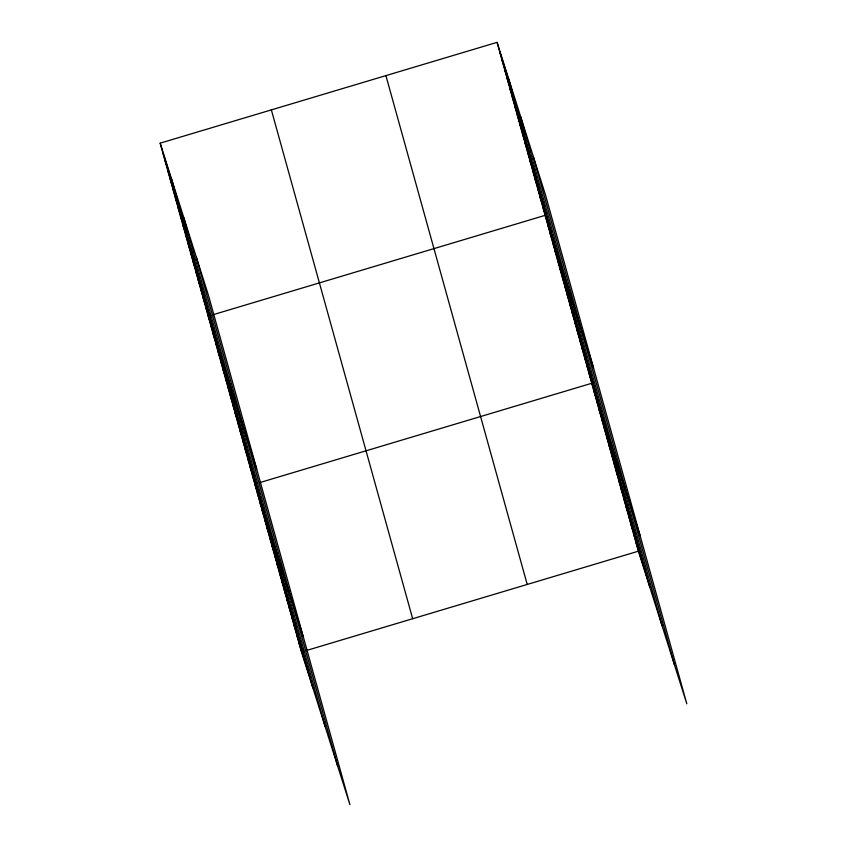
<?xml version="1.0" encoding="UTF-8"?>
<svg xmlns="http://www.w3.org/2000/svg" width="847" height="847" viewBox="0 0 847 847"><rect width="100%" height="100%" fill="white"/><g stroke="black" fill="none" stroke-linecap="round" stroke-linejoin="round"><path stroke-width="1.27" d="M160.178 143.154L208.606 295.815L349.906 804.65L301.479 651.989L160.178 143.154L497.094 42.35L545.521 195.011L686.822 703.846L638.394 551.185L497.094 42.35M210.691 315.423L208.224 316.164L256.652 468.825M213.158 314.682L545.14 215.35L593.567 368.011M257.319 483.341L254.852 484.071L303.279 636.732M259.796 482.599L591.767 383.268L640.194 535.929M301.479 651.989L303.957 651.248M306.423 650.507L638.394 551.185M499.624 51.455L510.995 87.326M502.144 60.561L513.526 96.431M504.674 69.666L516.056 105.536M507.205 78.771L518.586 114.641M509.735 87.876L521.117 123.747M512.266 96.981L523.637 132.852M514.796 106.087L526.167 141.957M517.316 115.192L528.697 151.062M519.846 124.297L531.228 160.168M522.377 133.403L533.758 169.273M524.907 142.508L536.289 178.378M527.437 151.613L538.808 187.483M529.968 160.718L541.339 196.589M532.488 169.824L543.869 205.694M535.018 178.929L546.4 214.799M537.549 188.034L548.93 223.904M540.079 197.139L551.461 233.01M542.609 206.245L553.98 242.115M547.586 224.19L558.967 260.061M550.042 233.031L561.423 268.901M552.498 241.861L563.88 277.731M554.954 250.701L566.336 286.572M557.411 259.542L568.782 295.412M559.856 268.383L571.238 304.253M562.313 277.213L573.694 313.083M564.769 286.053L576.151 321.924M567.225 294.894L578.607 330.764M569.682 303.724L581.053 339.594M572.127 312.564L583.509 348.435M574.584 321.405L585.965 357.275M577.04 330.245L588.421 366.116M579.496 339.075L590.878 374.946M581.953 347.916L593.323 383.786M584.398 356.756L595.78 392.627M586.855 365.597L598.236 401.457M589.311 374.427L600.692 410.297M594.223 392.108L605.594 427.979M596.68 400.938L608.051 436.808M599.125 409.779L610.507 445.649M601.582 418.619L612.963 454.49M604.038 427.46L615.42 463.32M606.494 436.29L617.865 472.16M608.951 445.13L620.322 481.001M611.396 453.971L622.778 489.841M613.853 462.801L625.234 498.671M616.309 471.641L627.691 507.512M618.765 480.482L630.136 516.352M621.222 489.322L632.593 525.182M623.667 498.152L635.049 534.023M626.124 506.993L637.505 542.863M628.58 515.834L639.961 551.704M631.036 524.664L642.418 560.534M633.492 533.504L644.863 569.375M635.938 542.345L647.32 578.215M162.709 152.259L174.08 188.129M165.229 161.364L176.61 197.235M167.759 170.469L179.141 206.34M170.289 179.575L181.671 215.445M172.82 188.69L184.201 224.55M175.35 197.796L186.732 233.656M177.881 206.901L189.252 242.761M180.4 216.006L191.782 251.866M182.931 225.111L194.312 260.971M185.461 234.217L196.843 270.077M187.992 243.322L199.373 279.192M190.522 252.427L201.893 288.298M193.052 261.532L204.423 297.403M195.572 270.638L206.954 306.508M198.103 279.743L209.484 315.613M200.633 288.848L212.015 324.719M203.164 297.953L214.545 333.824M205.694 307.059L217.065 342.929M210.67 324.994L222.052 360.864M213.126 333.834L224.508 369.705M215.583 342.675L226.964 378.545M218.039 351.516L229.421 387.386M220.495 360.346L231.866 396.216M222.941 369.186L234.323 405.057M225.397 378.027L236.779 413.897M227.854 386.857L239.235 422.727M230.31 395.697L241.691 431.568M232.766 404.538L244.137 440.408M235.212 413.378L246.593 449.249M237.668 422.208L249.05 458.079M240.125 431.049L251.506 466.919M242.581 439.889L253.962 475.76M245.037 448.719L256.408 484.59M247.493 457.56L258.864 493.43M249.939 466.401L261.321 502.271M252.395 475.241L263.777 511.112M257.308 492.912L268.679 528.782M259.764 501.752L271.135 537.623M262.21 510.593L273.592 546.453M264.666 519.423L276.048 555.293M267.123 528.263L278.504 564.134M269.579 537.104L280.95 572.974M272.035 545.934L283.406 581.804M274.481 554.774L285.863 590.645M276.937 563.615L288.319 599.485M279.394 572.456L290.775 608.315M281.85 581.286L293.231 617.156M284.306 590.126L295.677 625.997M286.752 598.967L298.133 634.837M289.208 607.797L300.59 643.667M291.664 616.637L303.046 652.508M294.121 625.478L305.502 661.348M296.577 634.318L307.948 670.189M299.023 643.148L310.404 679.019M533.292 156.473L674.593 665.297M520.693 116.759L662.005 625.594M508.465 78.22L649.776 587.056M385.914 75.616L527.215 584.451M271.358 109.888L412.669 618.723M196.377 257.276L337.678 766.112M183.778 217.573L325.089 726.398M171.56 179.024L312.861 687.859"/></g></svg>
